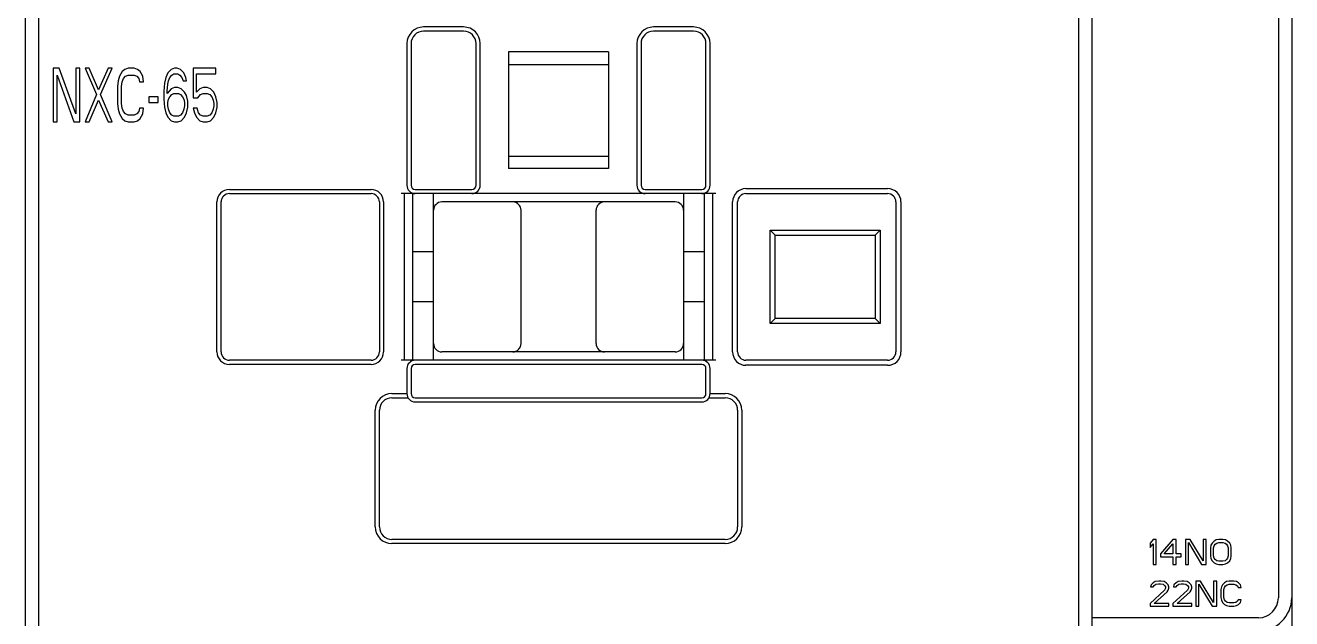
# Model space of a CAD drawing. Header units: millimetres. Extents: x 0 to 6126, y 0 to 4331.
# Drawn here: x 4337.9 to 4413.9, y 2889.5 to 2925.1 of the extents above; entities that cross this region are included whole.
import ezdxf

# ---------------------------------------------------------------- set-up
doc = ezdxf.new("R2010")
doc.units = ezdxf.units.MM
for name, color, linetype in [('8ZTD-024-822DXF_CONTINUOUS_LINE', 7, 'Continuous'), ('8ZTD-104-287DXF_CONTINUOUS_LINE', 7, 'Continuous'), ('8ZTD-315-116DXF_CONTINUOUS_LINE', 7, 'Continuous')]:
    doc.layers.add(name, color=color, linetype=linetype)

# ---------------------------------------------------------------- blocks, each defined once
blk = doc.blocks.new('chin3')
at = {"layer": '8ZTD-024-822DXF_CONTINUOUS_LINE', "color": 7, "linetype": 'Continuous'}
blk.add_line((-479.41, -6.497), (-503.16, -6.497), dxfattribs=at)
at = {"layer": '8ZTD-104-287DXF_CONTINUOUS_LINE', "color": 7, "linetype": 'Continuous'}
for p, q in [((-461.66, 45.003), (-461.66, 46.253)), ((-458.66, 45.003), (-458.66, 46.253)), ((-465.16, 45.003), (-455.16, 45.003)), ((-464.66, 30.503), (-464.66, 44.503)), ((-455.66, 30.503), (-455.66, 44.503)), ((-464.16, 39.753), (-456.16, 39.753)), ((-464.16, 35.253), (-456.16, 35.253)), ((-455.16, 30.003), (-465.16, 30.003)), ((-461.66, 28.753), (-461.66, 30.003)), ((-458.66, 28.753), (-458.66, 30.003))]:
    blk.add_line(p, q, dxfattribs=at)
for centre, start, end in [((-464.16, 44.503), 90, 180), ((-456.16, 44.503), 0, 90), ((-464.16, 40.253), 180, 270), ((-456.16, 40.253), 270, 360), ((-464.16, 34.753), 90, 180), ((-456.16, 34.753), 0, 90), ((-464.16, 30.503), 180, 270), ((-456.16, 30.503), 270, 360)]:
    blk.add_arc(centre, 0.5, start, end, dxfattribs=at)
at = {"layer": '8ZTD-315-116DXF_CONTINUOUS_LINE', "color": 7, "linetype": 'Continuous'}
for p, q in [((-484.16, 69.503), (-436.16, 69.503)), ((-436.16, 68.703), (-484.16, 68.703)), ((-450.853, 67.839), (-450.853, 67.598)), ((-447.634, 67.839), (-450.853, 67.839)), ((-447.634, 67.477), (-447.634, 67.839)), ((-448.045, 67.598), (-450.853, 66.592)), ((-450.853, 67.598), (-448.045, 67.598)), ((-450.374, 66.471), (-447.634, 67.477)), ((-450.853, 66.592), (-450.853, 66.23)), ((-450.853, 66.23), (-447.634, 66.23)), ((-447.634, 66.471), (-450.374, 66.471)), ((-447.634, 66.23), (-447.634, 66.471)), ((-450.853, 65.908), (-450.853, 65.667)), ((-449.209, 65.224), (-450.853, 65.908)), ((-450.853, 65.667), (-449.552, 65.103)), ((-447.634, 65.908), (-449.209, 65.224)), ((-448.936, 65.103), (-447.634, 65.667)), ((-447.634, 65.667), (-447.634, 65.908)), ((-449.552, 65.103), (-450.853, 64.54)), ((-450.853, 64.299), (-449.209, 64.983)), ((-449.209, 64.983), (-447.634, 64.299)), ((-447.634, 64.54), (-448.936, 65.103)), ((-450.853, 64.54), (-450.853, 64.299)), ((-450.374, 63.856), (-450.648, 63.695)), ((-450.1, 63.936), (-450.374, 63.856)), ((-449.757, 63.977), (-450.1, 63.936)), ((-448.73, 63.977), (-449.757, 63.977)), ((-448.388, 63.936), (-448.73, 63.977)), ((-448.114, 63.856), (-448.388, 63.936)), ((-447.84, 63.695), (-448.114, 63.856)), ((-447.634, 64.299), (-447.634, 64.54)), ((-450.785, 63.534), (-450.853, 63.333)), ((-450.853, 63.333), (-450.853, 62.971)), ((-450.648, 63.695), (-450.785, 63.534)), ((-450.442, 63.333), (-450.374, 63.494)), ((-450.442, 62.971), (-450.442, 63.333)), ((-450.374, 63.494), (-450.237, 63.614)), ((-450.237, 63.614), (-450.031, 63.695)), ((-450.031, 63.695), (-449.757, 63.735)), ((-449.757, 63.735), (-448.73, 63.735)), ((-448.73, 63.735), (-448.456, 63.695)), ((-448.456, 63.695), (-448.251, 63.614)), ((-448.251, 63.614), (-448.114, 63.494)), ((-448.114, 63.494), (-448.045, 63.333)), ((-448.045, 63.333), (-448.045, 62.971)), ((-447.703, 63.534), (-447.84, 63.695)), ((-447.634, 63.333), (-447.703, 63.534)), ((-447.634, 62.971), (-447.634, 63.333)), ((-450.853, 62.971), (-450.785, 62.769)), ((-450.785, 62.769), (-450.648, 62.609)), ((-450.648, 62.609), (-450.374, 62.448)), ((-450.374, 62.81), (-450.442, 62.971)), ((-450.237, 62.689), (-450.374, 62.81)), ((-450.374, 62.448), (-450.031, 62.407)), ((-450.031, 62.649), (-450.237, 62.689)), ((-450.031, 62.407), (-450.031, 62.649)), ((-448.251, 62.689), (-448.456, 62.649)), ((-448.456, 62.649), (-448.456, 62.407)), ((-448.456, 62.407), (-448.114, 62.448)), ((-448.114, 62.81), (-448.251, 62.689)), ((-448.045, 62.971), (-448.114, 62.81)), ((-448.114, 62.448), (-447.84, 62.609)), ((-447.84, 62.609), (-447.703, 62.769)), ((-447.703, 62.769), (-447.634, 62.971)), ((-449.689, 62.085), (-449.689, 61.522)), ((-449.346, 62.085), (-449.689, 62.085)), ((-449.346, 61.522), (-449.346, 62.085)), ((-450.579, 60.959), (-450.785, 60.758)), ((-450.305, 61.08), (-450.579, 60.959)), ((-450.442, 60.717), (-450.305, 60.838)), ((-449.963, 61.16), (-450.305, 61.08)), ((-450.305, 60.838), (-450.1, 60.919)), ((-450.1, 60.919), (-449.894, 60.959)), ((-449.483, 61.2), (-449.963, 61.16)), ((-449.894, 60.959), (-449.689, 60.959)), ((-449.689, 61.522), (-449.346, 61.522)), ((-449.689, 60.959), (-449.483, 60.919)), ((-449.004, 61.2), (-449.483, 61.2)), ((-449.483, 60.919), (-449.346, 60.838)), ((-449.346, 60.838), (-449.209, 60.717)), ((-449.141, 60.999), (-449.004, 60.999)), ((-448.867, 60.758), (-449.141, 60.999)), ((-448.525, 61.16), (-449.004, 61.2)), ((-449.004, 60.999), (-448.593, 60.959)), ((-448.593, 60.959), (-448.388, 60.919)), ((-448.182, 61.08), (-448.525, 61.16)), ((-448.388, 60.919), (-448.182, 60.838)), ((-447.908, 60.959), (-448.182, 61.08)), ((-448.182, 60.838), (-448.045, 60.717)), ((-447.703, 60.758), (-447.908, 60.959)), ((-450.785, 60.758), (-450.853, 60.556)), ((-450.853, 60.556), (-450.853, 60.355)), ((-450.853, 60.355), (-450.785, 60.154)), ((-450.785, 60.154), (-450.579, 59.953)), ((-450.511, 60.597), (-450.442, 60.717)), ((-450.511, 60.315), (-450.511, 60.597)), ((-450.442, 60.194), (-450.511, 60.315)), ((-450.305, 60.074), (-450.442, 60.194)), ((-450.1, 59.993), (-450.305, 60.074)), ((-449.346, 60.074), (-449.483, 59.993)), ((-449.209, 60.194), (-449.346, 60.074)), ((-449.209, 60.717), (-449.141, 60.597)), ((-449.141, 60.315), (-449.209, 60.194)), ((-449.141, 60.597), (-449.141, 60.315)), ((-449.073, 59.953), (-448.867, 60.154)), ((-448.799, 60.556), (-448.867, 60.758)), ((-448.867, 60.154), (-448.799, 60.355)), ((-448.799, 60.355), (-448.799, 60.556)), ((-448.182, 60.114), (-448.388, 60.033)), ((-448.045, 60.235), (-448.182, 60.114)), ((-448.045, 60.717), (-447.977, 60.597)), ((-447.977, 60.355), (-448.045, 60.235)), ((-447.977, 60.597), (-447.977, 60.355)), ((-447.908, 59.993), (-447.703, 60.194)), ((-447.634, 60.556), (-447.703, 60.758)), ((-447.703, 60.194), (-447.634, 60.395)), ((-447.634, 60.395), (-447.634, 60.556)), ((-450.579, 59.953), (-450.305, 59.832)), ((-450.305, 59.349), (-450.579, 59.229)), ((-450.305, 59.832), (-449.963, 59.752)), ((-450.031, 59.43), (-450.305, 59.349)), ((-449.894, 59.953), (-450.1, 59.993)), ((-450.031, 59.188), (-450.031, 59.43)), ((-449.963, 59.752), (-449.62, 59.752)), ((-449.689, 59.953), (-449.894, 59.953)), ((-449.483, 59.993), (-449.689, 59.953)), ((-449.62, 59.752), (-449.278, 59.832)), ((-449.415, 59.43), (-449.415, 59.148)), ((-447.634, 59.43), (-449.415, 59.43)), ((-449.278, 59.832), (-449.073, 59.953)), ((-448.388, 60.033), (-448.388, 59.832)), ((-448.388, 59.832), (-448.182, 59.872)), ((-448.182, 59.872), (-447.908, 59.993)), ((-447.634, 58.062), (-447.634, 59.43)), ((-450.785, 59.027), (-450.853, 58.826)), ((-450.853, 58.826), (-450.853, 58.585)), ((-450.853, 58.585), (-450.785, 58.384)), ((-450.579, 59.229), (-450.785, 59.027)), ((-450.511, 58.826), (-450.442, 58.987)), ((-450.511, 58.585), (-450.511, 58.826)), ((-450.442, 58.424), (-450.511, 58.585)), ((-450.442, 58.987), (-450.305, 59.108)), ((-450.305, 59.108), (-450.031, 59.188)), ((-449.415, 59.148), (-449.209, 58.987)), ((-449.209, 58.987), (-449.141, 58.826)), ((-449.141, 58.585), (-449.209, 58.424)), ((-449.141, 58.826), (-449.141, 58.585)), ((-449.073, 59.229), (-447.977, 59.229)), ((-448.867, 59.027), (-449.073, 59.229)), ((-448.799, 58.826), (-448.867, 59.027)), ((-448.867, 58.384), (-448.799, 58.585)), ((-448.799, 58.585), (-448.799, 58.826)), ((-447.977, 59.229), (-447.977, 58.062)), ((-464.66, 58.003), (-455.66, 58.003)), ((-450.785, 58.384), (-450.579, 58.182)), ((-450.579, 58.182), (-450.305, 58.062)), ((-450.305, 58.303), (-450.442, 58.424)), ((-450.1, 58.223), (-450.305, 58.303)), ((-450.305, 58.062), (-449.963, 57.981)), ((-449.894, 58.182), (-450.1, 58.223)), ((-449.963, 57.981), (-449.689, 57.981)), ((-449.757, 58.182), (-449.894, 58.182)), ((-449.552, 58.223), (-449.757, 58.182)), ((-449.689, 57.981), (-449.346, 58.062)), ((-449.346, 58.303), (-449.552, 58.223)), ((-449.209, 58.424), (-449.346, 58.303)), ((-449.346, 58.062), (-449.073, 58.182)), ((-449.073, 58.182), (-448.867, 58.384)), ((-447.977, 58.062), (-447.634, 58.062)), ((-465.41, 48.753), (-465.41, 57.253)), ((-465.16, 48.753), (-465.16, 57.253)), ((-464.66, 57.753), (-455.66, 57.753)), ((-455.16, 57.253), (-455.16, 48.753)), ((-454.91, 57.253), (-454.91, 48.753)), ((-475.16, 48.503), (-468.16, 48.503)), ((-475.16, 48.253), (-468.16, 48.253)), ((-455.66, 48.253), (-464.66, 48.253)), ((-455.66, 48.003), (-464.66, 48.003)), ((-476.16, 27.503), (-476.16, 47.503)), ((-475.91, 27.503), (-475.91, 47.503)), ((-467.41, 47.503), (-467.41, 46.536)), ((-467.16, 47.503), (-467.16, 46.603)), ((-465.66, 46.603), (-467.16, 46.603)), ((-465.16, 28.053), (-465.16, 46.953)), ((-465.16, 46.753), (-455.16, 46.753)), ((-455.16, 28.053), (-455.16, 46.953)), ((-446.16, 46.603), (-454.66, 46.603)), ((-467.66, 46.103), (-467.66, 28.903)), ((-467.41, 46.103), (-467.41, 28.903)), ((-465.66, 46.353), (-467.16, 46.353)), ((-465.41, 28.903), (-465.41, 46.103)), ((-465.16, 46.253), (-455.16, 46.253)), ((-454.91, 46.103), (-454.91, 42.703)), ((-446.16, 46.353), (-454.66, 46.353)), ((-445.41, 43.203), (-445.41, 45.603)), ((-445.16, 43.203), (-445.16, 45.603)), ((-454.66, 42.453), (-446.16, 42.453)), ((-454.66, 42.203), (-446.16, 42.203)), ((-453.66, 34.503), (-453.66, 40.503)), ((-446.66, 40.503), (-453.66, 40.503)), ((-452.91, 40.503), (-452.91, 34.503)), ((-447.41, 40.503), (-447.41, 34.503)), ((-446.66, 34.503), (-446.66, 40.503)), ((-446.66, 34.503), (-453.66, 34.503)), ((-446.16, 32.803), (-454.66, 32.803)), ((-454.91, 32.303), (-454.91, 28.903)), ((-446.16, 32.553), (-454.66, 32.553)), ((-445.41, 29.403), (-445.41, 31.803)), ((-445.16, 29.403), (-445.16, 31.803)), ((-467.41, 28.47), (-467.41, 27.503)), ((-467.16, 28.653), (-465.66, 28.653)), ((-467.16, 28.403), (-467.16, 27.503)), ((-467.16, 28.403), (-465.66, 28.403)), ((-455.16, 28.753), (-465.16, 28.753)), ((-455.16, 28.253), (-465.16, 28.253)), ((-454.66, 28.653), (-446.16, 28.653)), ((-454.66, 28.403), (-446.16, 28.403)), ((-468.16, 26.753), (-475.16, 26.753)), ((-464.66, 27.053), (-455.66, 27.053)), ((-464.66, 26.753), (-455.66, 26.753)), ((-468.16, 26.503), (-475.16, 26.503)), ((-465.46, 17.753), (-465.46, 26.253)), ((-465.16, 17.753), (-465.16, 26.253)), ((-455.16, 26.253), (-455.16, 17.753)), ((-454.86, 26.253), (-454.86, 17.753)), ((-462.96, 24.803), (-457.36, 24.803)), ((-462.66, 24.503), (-462.96, 24.803)), ((-462.96, 18.203), (-462.96, 24.803)), ((-462.66, 24.503), (-457.66, 24.503)), ((-462.66, 18.503), (-462.66, 24.503)), ((-457.66, 24.503), (-457.36, 24.803)), ((-457.66, 24.503), (-457.66, 18.503)), ((-457.36, 24.803), (-457.36, 18.203)), ((-462.66, 18.503), (-462.96, 18.203)), ((-457.66, 18.503), (-462.66, 18.503)), ((-457.66, 18.503), (-457.36, 18.203)), ((-457.36, 18.203), (-462.96, 18.203)), ((-455.66, 17.253), (-464.66, 17.253)), ((-455.66, 16.953), (-464.66, 16.953)), ((-436.16, 6.303), (-484.16, 6.303)), ((-436.16, 5.503), (-484.16, 5.503)), ((-480.61, -4.497), (-480.61, 5.503)), ((-479.751, 2.003), (-479.91, 2.003)), ((-479.91, 2.003), (-479.91, 0.878)), ((-478.953, 1.128), (-479.751, 2.003)), ((-479.751, 1.753), (-479.049, 0.972)), ((-479.751, 0.878), (-479.751, 1.753)), ((-478.634, 1.941), (-478.761, 1.972)), ((-478.761, 1.972), (-478.761, 1.816)), ((-478.761, 1.816), (-478.666, 1.753)), ((-478.666, 1.753), (-478.602, 1.66)), ((-478.506, 1.816), (-478.634, 1.941)), ((-478.602, 1.66), (-478.57, 1.503)), ((-478.442, 1.691), (-478.506, 1.816)), ((-478.41, 1.472), (-478.442, 1.691)), ((-476.166, 1.816), (-477.41, 1.816)), ((-477.41, 1.816), (-477.41, 1.628)), ((-477.41, 1.628), (-475.91, 1.628)), ((-476.134, 2.003), (-476.389, 2.003)), ((-476.389, 2.003), (-476.166, 1.816)), ((-475.91, 1.816), (-476.134, 2.003)), ((-475.91, 1.628), (-475.91, 1.816)), ((-479.91, 0.878), (-479.751, 0.878)), ((-479.049, 0.972), (-478.953, 0.91)), ((-478.825, 1.066), (-478.953, 1.128)), ((-478.953, 0.91), (-478.825, 0.878)), ((-478.761, 1.066), (-478.825, 1.066)), ((-478.825, 0.878), (-478.761, 0.878)), ((-478.666, 1.128), (-478.761, 1.066)), ((-478.761, 0.878), (-478.634, 0.91)), ((-478.602, 1.222), (-478.666, 1.128)), ((-478.634, 0.91), (-478.506, 1.035)), ((-478.57, 1.378), (-478.602, 1.222)), ((-478.57, 1.503), (-478.57, 1.378)), ((-478.506, 1.035), (-478.442, 1.16)), ((-478.442, 1.16), (-478.41, 1.347)), ((-478.41, 1.347), (-478.41, 1.472)), ((-476.772, 1.378), (-476.963, 1.378)), ((-476.963, 1.378), (-476.963, 0.628)), ((-475.91, 0.628), (-476.772, 1.378)), ((-476.772, 1.16), (-476.166, 0.628)), ((-476.772, 0.628), (-476.772, 1.16)), ((-479.751, 0.628), (-479.91, 0.628)), ((-479.91, 0.628), (-479.91, -0.497)), ((-478.953, -0.247), (-479.751, 0.628)), ((-479.751, 0.378), (-479.049, -0.403)), ((-479.751, -0.497), (-479.751, 0.378)), ((-478.634, 0.566), (-478.761, 0.597)), ((-478.761, 0.597), (-478.761, 0.441)), ((-478.761, 0.441), (-478.666, 0.378)), ((-478.666, 0.378), (-478.602, 0.285)), ((-478.506, 0.441), (-478.634, 0.566)), ((-478.602, 0.285), (-478.57, 0.128)), ((-478.57, 0.003), (-478.602, -0.153)), ((-478.57, 0.128), (-478.57, 0.003)), ((-478.442, 0.316), (-478.506, 0.441)), ((-478.41, 0.097), (-478.442, 0.316)), ((-478.41, -0.028), (-478.41, 0.097)), ((-476.963, 0.628), (-477.41, 0.628)), ((-477.41, 0.628), (-477.41, 0.441)), ((-477.41, 0.441), (-476.963, 0.441)), ((-476.963, 0.441), (-476.963, 0.128)), ((-476.963, 0.128), (-476.772, 0.128)), ((-476.166, 0.628), (-476.772, 0.628)), ((-476.772, 0.441), (-475.91, 0.441)), ((-476.772, 0.128), (-476.772, 0.441)), ((-475.91, 0.441), (-475.91, 0.628)), ((-479.91, -0.497), (-479.751, -0.497)), ((-478.41, -0.747), (-479.91, -0.747)), ((-479.91, -0.747), (-479.91, -0.934)), ((-479.049, -0.403), (-478.953, -0.465)), ((-478.825, -0.309), (-478.953, -0.247)), ((-478.953, -0.465), (-478.825, -0.497)), ((-478.761, -0.309), (-478.825, -0.309)), ((-478.825, -0.497), (-478.761, -0.497)), ((-478.666, -0.247), (-478.761, -0.309)), ((-478.761, -0.497), (-478.634, -0.465)), ((-478.602, -0.153), (-478.666, -0.247)), ((-478.634, -0.465), (-478.506, -0.34)), ((-478.506, -0.34), (-478.442, -0.215)), ((-478.442, -0.215), (-478.41, -0.028)), ((-478.41, -1.028), (-478.41, -0.747)), ((-475.91, -0.122), (-477.41, -0.122)), ((-477.41, -0.122), (-477.41, -0.309)), ((-477.41, -0.309), (-476.102, -0.309)), ((-476.102, -0.309), (-477.41, -1.09)), ((-477.187, -1.184), (-475.91, -0.403)), ((-475.91, -0.403), (-475.91, -0.122)), ((-479.91, -0.934), (-478.602, -0.934)), ((-478.602, -0.934), (-479.91, -1.715)), ((-479.687, -1.809), (-478.41, -1.028)), ((-477.41, -1.09), (-477.41, -1.372)), ((-477.41, -1.372), (-475.91, -1.372)), ((-475.91, -1.184), (-477.187, -1.184)), ((-475.91, -1.372), (-475.91, -1.184)), ((-479.91, -1.715), (-479.91, -1.997)), ((-479.91, -1.997), (-478.41, -1.997)), ((-478.41, -1.809), (-479.687, -1.809)), ((-479.559, -2.278), (-479.687, -2.34)), ((-479.4, -2.247), (-479.559, -2.278)), ((-478.921, -2.247), (-479.4, -2.247)), ((-478.761, -2.278), (-478.921, -2.247)), ((-478.634, -2.34), (-478.761, -2.278)), ((-478.41, -1.997), (-478.41, -1.809)), ((-477.378, -1.965), (-477.41, -2.122)), ((-477.41, -2.122), (-477.41, -2.372)), ((-477.314, -1.84), (-477.378, -1.965)), ((-477.187, -1.715), (-477.314, -1.84)), ((-477.219, -2.122), (-477.187, -1.997)), ((-477.219, -2.372), (-477.219, -2.122)), ((-477.059, -1.653), (-477.187, -1.715)), ((-477.187, -1.997), (-477.123, -1.903)), ((-477.123, -1.903), (-477.027, -1.84)), ((-476.9, -1.622), (-477.059, -1.653)), ((-477.027, -1.84), (-476.9, -1.809)), ((-476.421, -1.622), (-476.9, -1.622)), ((-476.9, -1.809), (-476.421, -1.809)), ((-476.261, -1.653), (-476.421, -1.622)), ((-476.421, -1.809), (-476.293, -1.84)), ((-476.293, -1.84), (-476.197, -1.903)), ((-476.134, -1.715), (-476.261, -1.653)), ((-476.197, -1.903), (-476.134, -1.997)), ((-476.006, -1.84), (-476.134, -1.715)), ((-476.134, -1.997), (-476.102, -2.122)), ((-476.102, -2.122), (-476.102, -2.372)), ((-475.942, -1.965), (-476.006, -1.84)), ((-475.91, -2.122), (-475.942, -1.965)), ((-475.91, -2.372), (-475.91, -2.122)), ((-479.878, -2.59), (-479.91, -2.747)), ((-479.91, -2.747), (-479.91, -3.028)), ((-479.91, -3.028), (-479.878, -3.184)), ((-479.814, -2.465), (-479.878, -2.59)), ((-479.687, -2.34), (-479.814, -2.465)), ((-479.719, -2.747), (-479.687, -2.622)), ((-479.719, -3.028), (-479.719, -2.747)), ((-479.687, -3.153), (-479.719, -3.028)), ((-479.687, -2.622), (-479.623, -2.528)), ((-479.623, -2.528), (-479.527, -2.465)), ((-479.527, -2.465), (-479.4, -2.434)), ((-479.4, -2.434), (-478.921, -2.434)), ((-478.921, -2.434), (-478.793, -2.465)), ((-478.793, -2.465), (-478.697, -2.528)), ((-478.697, -2.528), (-478.634, -2.622)), ((-478.506, -2.465), (-478.634, -2.34)), ((-478.634, -2.622), (-478.602, -2.747)), ((-478.602, -3.028), (-478.634, -3.153)), ((-478.602, -2.747), (-478.602, -3.028)), ((-478.442, -2.59), (-478.506, -2.465)), ((-478.41, -2.747), (-478.442, -2.59)), ((-478.442, -3.184), (-478.41, -3.028)), ((-478.41, -3.028), (-478.41, -2.747)), ((-477.41, -2.372), (-477.378, -2.528)), ((-477.378, -2.528), (-477.314, -2.653)), ((-477.314, -2.653), (-477.187, -2.778)), ((-477.187, -2.497), (-477.219, -2.372)), ((-477.123, -2.59), (-477.187, -2.497)), ((-477.187, -2.778), (-477.059, -2.84)), ((-477.027, -2.653), (-477.123, -2.59)), ((-477.059, -2.84), (-476.9, -2.872)), ((-476.9, -2.684), (-477.027, -2.653)), ((-476.421, -2.684), (-476.9, -2.684)), ((-476.9, -2.872), (-476.421, -2.872)), ((-476.293, -2.653), (-476.421, -2.684)), ((-476.421, -2.872), (-476.261, -2.84)), ((-476.197, -2.59), (-476.293, -2.653)), ((-476.261, -2.84), (-476.134, -2.778)), ((-476.134, -2.497), (-476.197, -2.59)), ((-476.102, -2.372), (-476.134, -2.497)), ((-476.134, -2.778), (-476.006, -2.653)), ((-476.006, -2.653), (-475.942, -2.528)), ((-475.942, -2.528), (-475.91, -2.372)), ((-479.878, -3.184), (-479.814, -3.309)), ((-479.814, -3.309), (-479.687, -3.434)), ((-479.623, -3.247), (-479.687, -3.153)), ((-479.687, -3.434), (-479.527, -3.465)), ((-479.527, -3.278), (-479.623, -3.247)), ((-479.527, -3.465), (-479.527, -3.278)), ((-478.697, -3.247), (-478.793, -3.278)), ((-478.793, -3.278), (-478.793, -3.465)), ((-478.793, -3.465), (-478.634, -3.434)), ((-478.634, -3.153), (-478.697, -3.247)), ((-478.634, -3.434), (-478.506, -3.309)), ((-478.506, -3.309), (-478.442, -3.184)), ((-440.91, -5.697), (-479.41, -5.697)), ((-440.91, -6.497), (-479.41, -6.497))]:
    blk.add_line(p, q, dxfattribs=at)
for centre, radius, start, end in [((-464.66, 57.253), 0.75, 90, 180), ((-455.66, 57.253), 0.75, 0, 90), ((-464.66, 57.253), 0.5, 90, 180), ((-455.66, 57.253), 0.5, 0, 90), ((-464.66, 48.753), 0.75, 180, 270), ((-464.66, 48.753), 0.5, 180, 270), ((-455.66, 48.753), 0.75, 270, 360), ((-455.66, 48.753), 0.5, 270, 360), ((-475.16, 47.503), 1, 90, 180), ((-475.16, 47.503), 0.75, 90, 180), ((-468.16, 47.503), 1, 0, 90), ((-468.16, 47.503), 0.75, 0, 90), ((-467.16, 46.103), 0.5, 90, 180), ((-465.66, 46.103), 0.5, 0, 90), ((-454.66, 46.103), 0.5, 90, 180), ((-446.16, 45.603), 1, 0, 90), ((-467.16, 46.103), 0.25, 90, 180), ((-465.66, 46.103), 0.25, 0, 90), ((-454.66, 46.103), 0.25, 90, 180), ((-446.16, 45.603), 0.75, 0, 90), ((-454.66, 42.703), 0.5, 180, 270), ((-454.66, 42.703), 0.25, 180, 270), ((-446.16, 43.203), 1, 270, 360), ((-446.16, 43.203), 0.75, 270, 360), ((-454.66, 32.303), 0.5, 90, 180), ((-446.16, 31.803), 1, 0, 90), ((-454.66, 32.303), 0.25, 90, 180), ((-446.16, 31.803), 0.75, 0, 90), ((-467.16, 28.903), 0.5, 180, 270), ((-467.16, 28.903), 0.25, 180, 270), ((-465.66, 28.903), 0.5, 270, 360), ((-465.66, 28.903), 0.25, 270, 360), ((-454.66, 28.903), 0.5, 180, 270), ((-454.66, 28.903), 0.25, 180, 270), ((-446.16, 29.403), 1, 270, 360), ((-446.16, 29.403), 0.75, 270, 360), ((-475.16, 27.503), 1, 180, 270), ((-475.16, 27.503), 0.75, 180, 270), ((-468.16, 27.503), 1, 270, 360), ((-468.16, 27.503), 0.75, 270, 360), ((-464.66, 26.253), 0.8, 90, 180), ((-464.66, 26.253), 0.5, 90, 180), ((-455.66, 26.253), 0.8, 0, 90), ((-455.66, 26.253), 0.5, 0, 90), ((-464.66, 17.753), 0.8, 180, 270), ((-464.66, 17.753), 0.5, 180, 270), ((-455.66, 17.753), 0.8, 270, 360), ((-455.66, 17.753), 0.5, 270, 360), ((-479.41, -4.497), 2, 180, 270), ((-479.41, -4.497), 1.2, 180, 270)]:
    blk.add_arc(centre, radius, start, end, dxfattribs=at)

msp = doc.modelspace()

# ---------------------------------------------------------------- block references
at = {"rotation": 90}
msp.add_blockref('chin3', (4407.362, 3370.119), dxfattribs=at)

doc.saveas('drawing.dxf')
